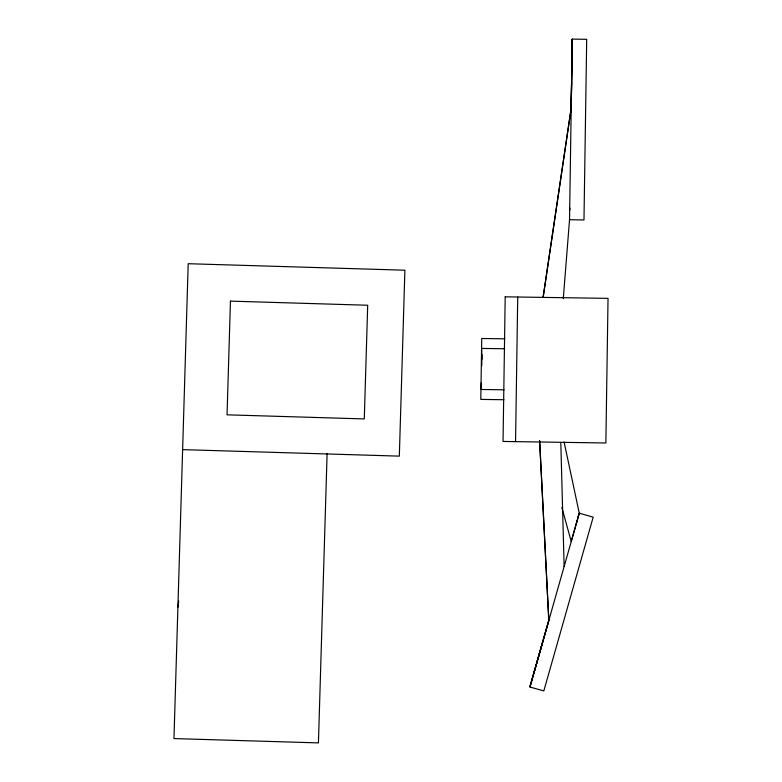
<?xml version="1.0" encoding="UTF-8"?>
<svg xmlns="http://www.w3.org/2000/svg" width="782" height="782" viewBox="0 0 782 782"><rect width="100%" height="100%" fill="white"/><g stroke="black" fill="none" stroke-linecap="round" stroke-linejoin="round"><path stroke-width="1.17" d="M571.593 82.452L571.173 108.17L543.119 297.346L571.222 108.19L572.238 39.1L586.696 39.315L583.978 219.957L569.531 219.732L563.275 298.753M481.771 365.585L481.937 354.363M515.553 441.635L517.723 297.013M569.667 208.022L569.628 210.378L569.648 208.061M571.222 108.19L572.238 39.1L569.531 219.732M327.111 453.394L318.43 742.9L173.966 738.57L188.198 263.71L404.9 270.21L399.328 456.131L182.626 449.63M481.331 382.594L480.959 389.475L504.077 389.817M178.003 607.125L178.677 601.084M541.76 645.277L533.862 673.087M539.668 440.901L548.817 620.527L529.913 686.987L543.813 690.936L593.186 517.156L579.276 513.207L564.096 442.016M576.363 523.334L576.999 521.066M577.966 517.664L578.602 515.387M548.759 620.527L529.913 686.987L579.276 513.207L571.231 541.486L561.828 507.391M504.84 338.831L481.722 338.489L480.803 399.397L503.931 399.739M504.693 348.762L481.575 348.42L481.859 359.397M539.58 440.901L548.817 620.527M560.802 442.475L564.135 566.53M505.201 296.828L503.041 441.449L605.874 442.983L608.034 298.362L505.201 296.828M230.455 301.129L227.044 414.822L364.285 418.927L367.696 305.244L230.455 301.129"/></g></svg>
